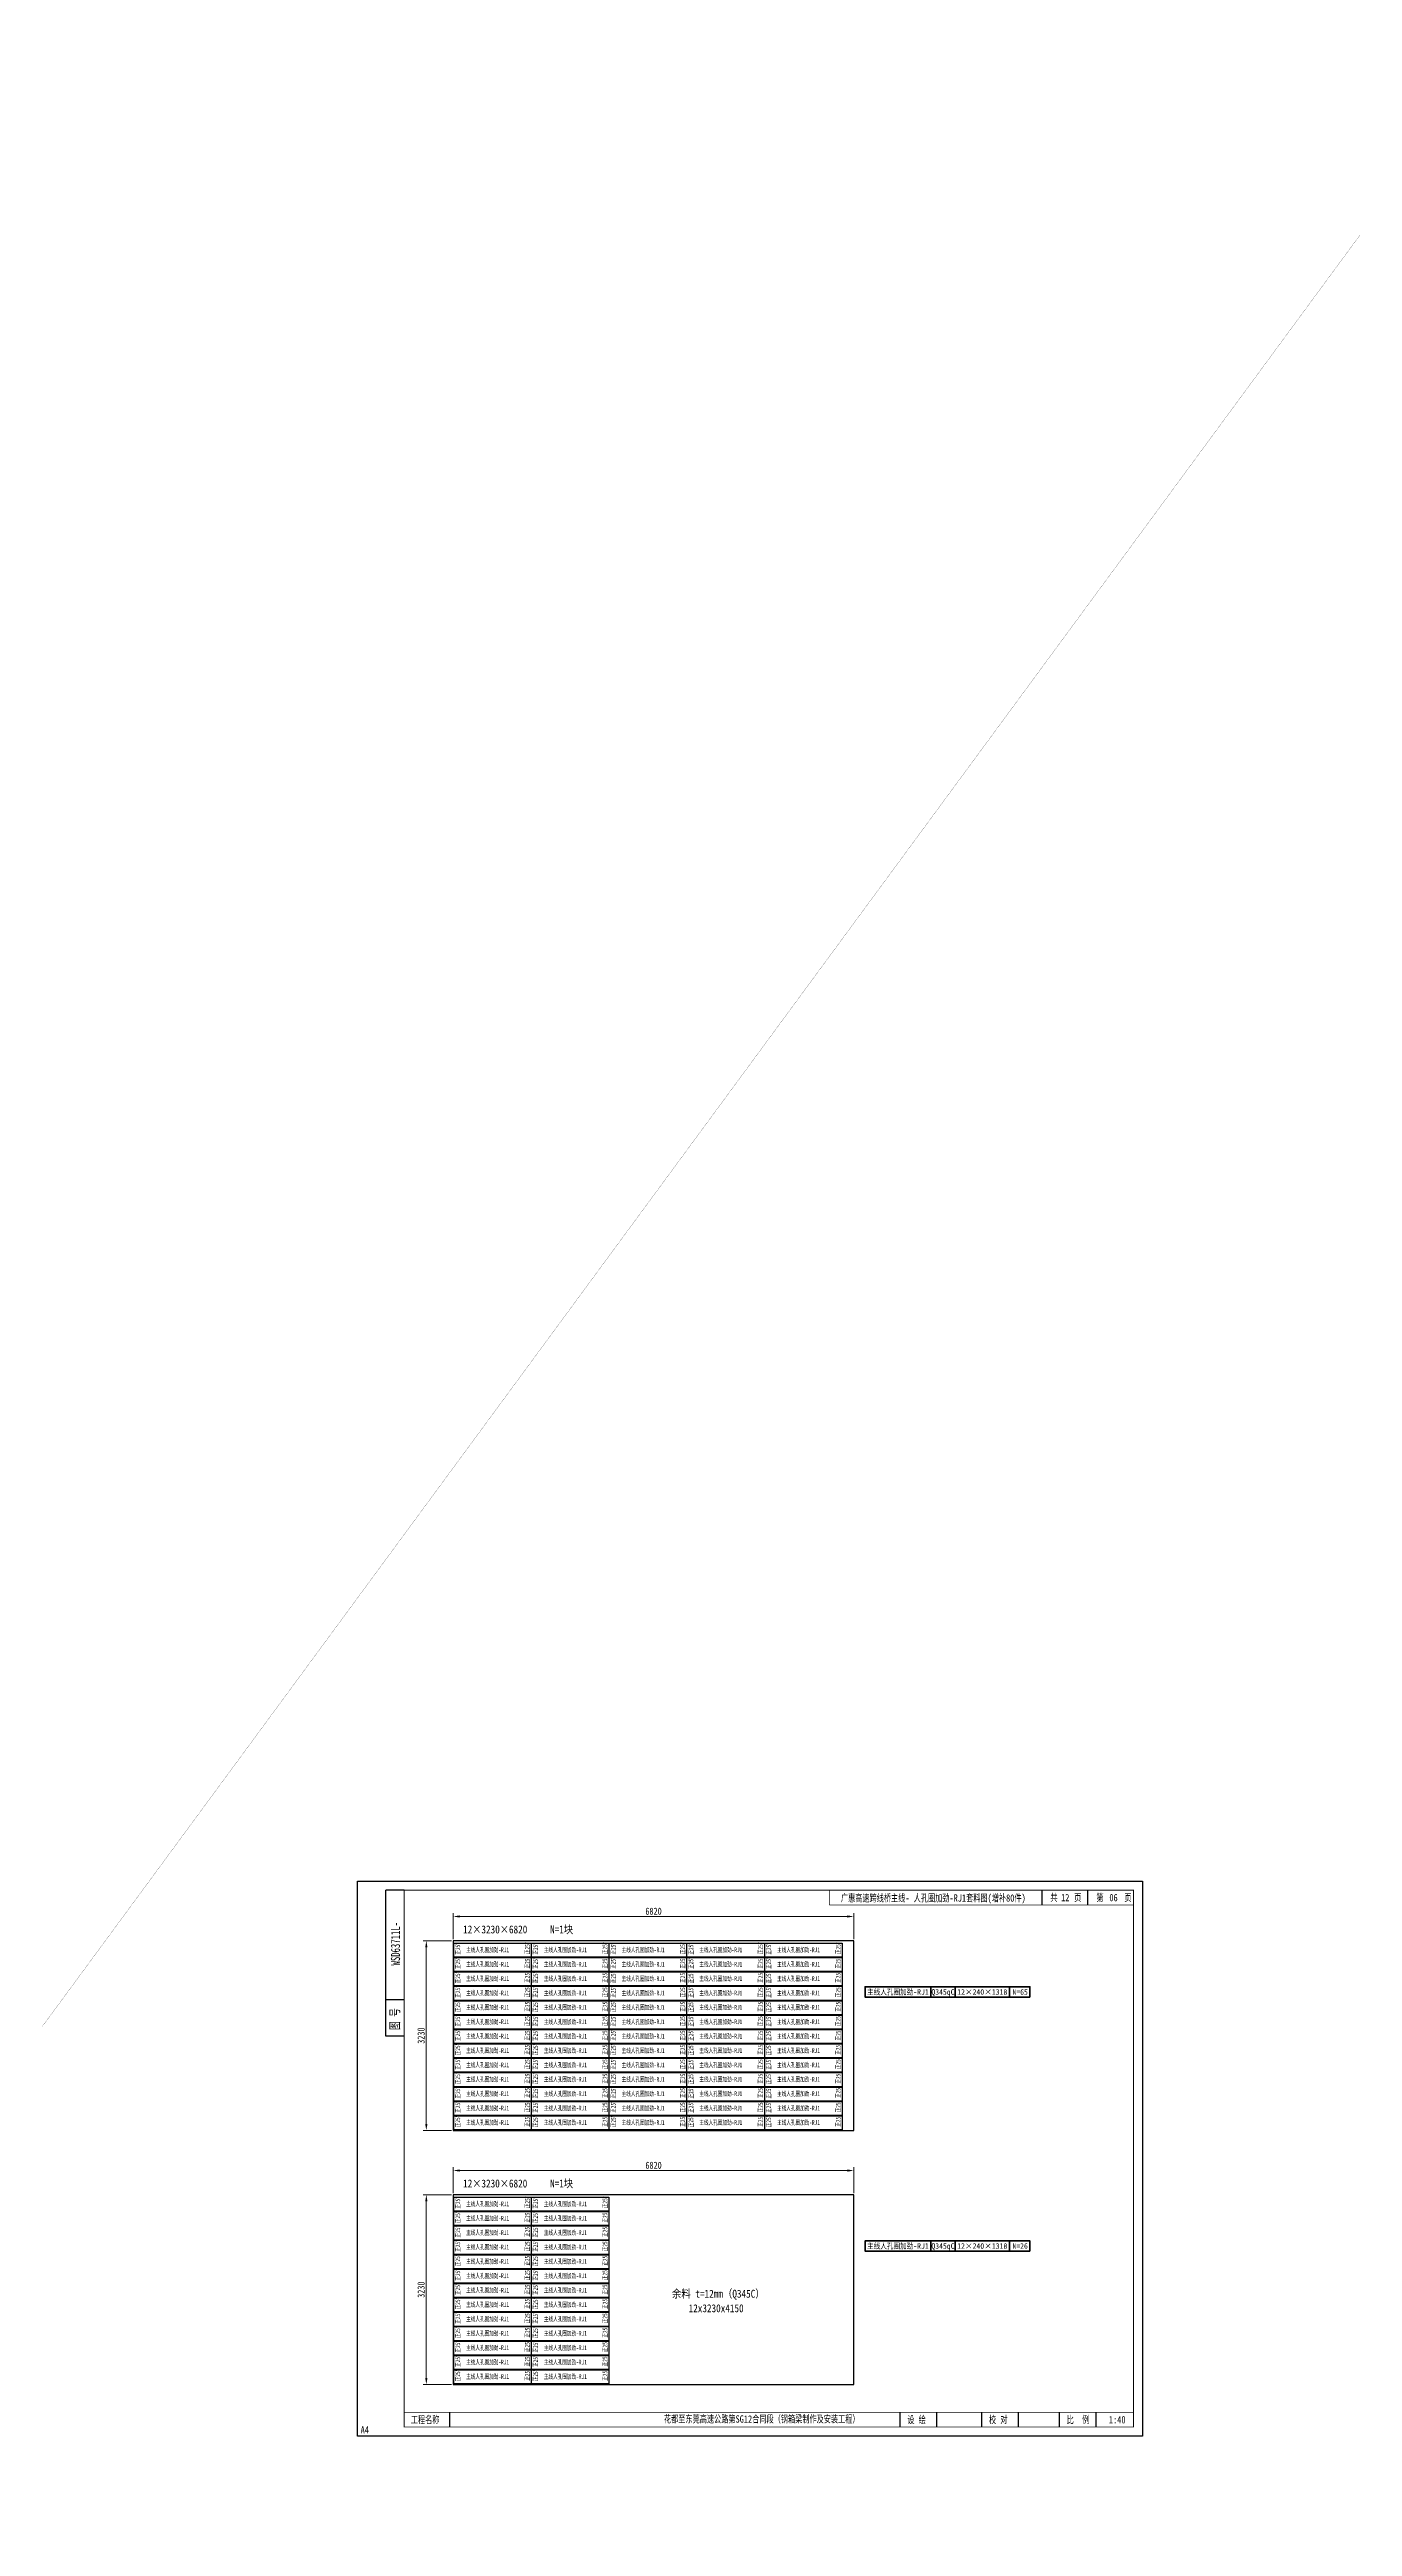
# Model space of a CAD drawing. Extents: x 1629247 to 2251351, y -601856 to -65897.
# Drawn here: x 1915481 to 1937661, y -412824 to -370648 of the extents above; entities that cross this region are included whole.
import ezdxf
from ezdxf.enums import TextEntityAlignment as Align

# ---------------------------------------------------------------- set-up
doc = ezdxf.new("R2010")
doc.units = 0
doc.header["$LTSCALE"] = 2
doc.header["$MEASUREMENT"] = 0
doc.header["$PDMODE"] = 35
doc.header["$PDSIZE"] = 50
doc.layers.get('0').update_dxf_attribs({"linetype": 'CONTINUOUS'})
doc.layers.get('Defpoints').update_dxf_attribs({"linetype": 'CONTINUOUS'})
doc.layers.add('1图框轮廓', color=7, linetype='CONTINUOUS', lineweight=35)
doc.layers.add('A3', color=7, linetype='CONTINUOUS')
doc.styles.add('仿宋', font='仿宋_GB2312_1.ttf', dxfattribs={"width": 0.7})
doc.dimstyles.new('45', dxfattribs={"dimscale": 45, "dimtxt": 2.7, "dimasz": 2.5, "dimexe": 1.25, "dimexo": 0.625, "dimtad": 1, "dimdec": 0, "dimdsep": 46, "dimtxsty": '仿宋', "dimcen": 2.5, "dimclrd": 3, "dimclre": 3, "dimclrt": 4, "dimazin": 0, "dimtfac": 1, "dimtdec": 0, "dimtmove": 0, "dimatfit": 3, "dimfxl": 1.25, "dimlwd": 13, "dimlwe": 13, "dimarcsym": 0})

# ---------------------------------------------------------------- blocks, each defined once
blk = doc.blocks.new('tukuangA4-')
at = {"layer": 'A3'}
for p, q in [((537, 7565), (537, 10327)), ((882, 10327), (537, 10327)), ((12951, 10051), (12951, 10327)), ((13814, 10051), (13814, 10327)), ((882, 8256), (537, 8256)), ((882, 7565), (537, 7565)), ((1745, 173), (1745, 449)), ((10266, 173), (10266, 449)), ((10957, 173), (10957, 449)), ((11811, 173), (11811, 449)), ((12502, 173), (12502, 449)), ((13280, 173), (13280, 449)), ((13971, 173), (13971, 449))]:
    blk.add_line(p, q, dxfattribs=at)
blk.add_lwpolyline([(14850, 10500), (14850, 0), (0, 0), (0, 10500)], close=True, dxfattribs=at)
for points, const_width in [([(882, 10327), (14677, 10327), (14677, 173), (882, 173), (882, 10327)], 17.3), ([(8927, 10051), (8927, 10327)], 13.8), ([(8927, 10051), (14677, 10051)], 13.8), ([(882, 449), (14677, 449)], 13.8)]:
    blk.add_lwpolyline(points, dxfattribs=dict(at, const_width=const_width))
at = {"layer": 'A3', "color": 7, "linetype": 'Continuous', "style": '仿宋', "width": 0.7}
for s, p in [('共    页', (13106, 10120)), ('第     页', (13977, 10120)), ('工程名称', (1009, 242)), ('花都至东莞高速公路第SG12合同段（钢箱梁制作及安装工程）', (5798, 255)), ('设 绘', (10401, 242)), ('校 对', (11946, 242)), ('比  例', (13415, 242))]:
    blk.add_text(s, height=138.1, dxfattribs=at).set_placement(p)
blk.add_text('WSD63711L-', height=172.6, rotation=90, dxfattribs=at).set_placement((806, 9316), align=Align.CENTER)
blk.add_text('图 号', height=172.6, rotation=90, dxfattribs=at).set_placement((793, 7681))
blk.add_text('A4', height=138.1, dxfattribs=at).set_placement((139, 50), align=Align.CENTER)
blk = doc.blocks.new('*D1145')
at = {"color": 3, "lineweight": 13, "ltscale": 3}
for p, q in [((1922353, -402823), (1922353, -402382)), ((1929173, -402823), (1929173, -402382))]:
    blk.add_line(p, q, dxfattribs=at)
at = {"color": 3, "linetype": 'ByBlock', "lineweight": 13, "ltscale": 3}
blk.add_line((1929060, -402438), (1922465, -402438), dxfattribs=at)
at = {"color": 3, "ltscale": 3}
for points in [[(1922465, -402419), (1922465, -402457), (1922353, -402438)], [(1929060, -402419), (1929060, -402457), (1929173, -402438)]]:
    blk.add_solid(points, dxfattribs=at)
at = {"layer": 'Defpoints', "color": 0, "ltscale": 3}
for p in [(1922353, -402438), (1922353, -402851), (1929173, -402851)]:
    blk.add_point(p, dxfattribs=at)
at = {"color": 4, "ltscale": 3, "insert": (1925763, -402349), "char_height": 121.5, "attachment_point": 5, "style": '仿宋'}
blk.add_mtext('6820', dxfattribs=at)
blk = doc.blocks.new('*D1146')
at = {"color": 3, "lineweight": 13, "ltscale": 3}
for p, q in [((1922325, -402851), (1921839, -402851)), ((1922325, -406081), (1921839, -406081))]:
    blk.add_line(p, q, dxfattribs=at)
at = {"color": 3, "linetype": 'ByBlock', "lineweight": 13, "ltscale": 3}
blk.add_line((1921895, -402964), (1921895, -405969), dxfattribs=at)
at = {"color": 3, "ltscale": 3}
for points in [[(1921876, -402964), (1921914, -402964), (1921895, -402851)], [(1921876, -405969), (1921914, -405969), (1921895, -406081)]]:
    blk.add_solid(points, dxfattribs=at)
at = {"layer": 'Defpoints', "color": 0, "ltscale": 3}
for p in [(1922353, -402851), (1921895, -406081), (1922353, -406081)]:
    blk.add_point(p, dxfattribs=at)
at = {"color": 4, "ltscale": 3, "insert": (1921806, -404466), "char_height": 121.5, "attachment_point": 5, "rotation": 90, "style": '仿宋'}
blk.add_mtext('3230', dxfattribs=at)
blk = doc.blocks.new('*D1149')
at = {"color": 3, "lineweight": 13, "ltscale": 3}
for p, q in [((1922353, -407149), (1922353, -406708)), ((1929173, -407149), (1929173, -406708))]:
    blk.add_line(p, q, dxfattribs=at)
at = {"color": 3, "linetype": 'ByBlock', "lineweight": 13, "ltscale": 3}
blk.add_line((1929060, -406764), (1922465, -406764), dxfattribs=at)
at = {"color": 3, "ltscale": 3}
for points in [[(1922465, -406745), (1922465, -406783), (1922353, -406764)], [(1929060, -406745), (1929060, -406783), (1929173, -406764)]]:
    blk.add_solid(points, dxfattribs=at)
at = {"layer": 'Defpoints', "color": 0, "ltscale": 3}
for p in [(1922353, -406764), (1922353, -407177), (1929173, -407177)]:
    blk.add_point(p, dxfattribs=at)
at = {"color": 4, "ltscale": 3, "insert": (1925763, -406675), "char_height": 121.5, "attachment_point": 5, "style": '仿宋'}
blk.add_mtext('6820', dxfattribs=at)
blk = doc.blocks.new('*D1150')
at = {"color": 3, "lineweight": 13, "ltscale": 3}
for p, q in [((1922325, -407177), (1921839, -407177)), ((1922325, -410407), (1921839, -410407))]:
    blk.add_line(p, q, dxfattribs=at)
at = {"color": 3, "linetype": 'ByBlock', "lineweight": 13, "ltscale": 3}
blk.add_line((1921895, -407290), (1921895, -410295), dxfattribs=at)
at = {"color": 3, "ltscale": 3}
for points in [[(1921876, -407290), (1921914, -407290), (1921895, -407177)], [(1921876, -410295), (1921914, -410295), (1921895, -410407)]]:
    blk.add_solid(points, dxfattribs=at)
at = {"layer": 'Defpoints', "color": 0, "ltscale": 3}
for p in [(1922353, -407177), (1921895, -410407), (1922353, -410407)]:
    blk.add_point(p, dxfattribs=at)
at = {"color": 4, "ltscale": 3, "insert": (1921806, -408792), "char_height": 121.5, "attachment_point": 5, "rotation": 90, "style": '仿宋'}
blk.add_mtext('3230', dxfattribs=at)

msp = doc.modelspace()

# ---------------------------------------------------------------- linework, layer by layer
at = {"color": 8, "ltscale": 3, "const_width": 3}
msp.add_lwpolyline([(1907608.1, -366288.8), (1975235.2, -322884.8), (1884585.6, -446157.3)], dxfattribs=at)
at = {"color": 8, "ltscale": 3}
for points in [[(1922352.7, -406081.5), (1929172.7, -406081.5), (1929172.7, -402851.5), (1922352.7, -402851.5)], [(1922352.7, -410407.2), (1929172.7, -410407.2), (1929172.7, -407177.2), (1922352.7, -407177.2)]]:
    msp.add_lwpolyline(points, close=True, dxfattribs=at)
at = {"color": 1, "ltscale": 3}
for points in [[(1923680.7, -402891.5), (1923680.7, -403131.5), (1922362.7, -403131.5), (1922362.7, -402891.5)], [(1923680.7, -403136.5), (1923680.7, -403376.5), (1922362.7, -403376.5), (1922362.7, -403136.5)], [(1925003.7, -402891.5), (1925003.7, -403131.5), (1923685.7, -403131.5), (1923685.7, -402891.5)], [(1925003.7, -403136.5), (1925003.7, -403376.5), (1923685.7, -403376.5), (1923685.7, -403136.5)], [(1926326.7, -402891.5), (1926326.7, -403131.5), (1925008.7, -403131.5), (1925008.7, -402891.5)], [(1926326.7, -403136.5), (1926326.7, -403376.5), (1925008.7, -403376.5), (1925008.7, -403136.5)], [(1927649.7, -402891.5), (1927649.7, -403131.5), (1926331.7, -403131.5), (1926331.7, -402891.5)], [(1927649.7, -403136.5), (1927649.7, -403376.5), (1926331.7, -403376.5), (1926331.7, -403136.5)], [(1928972.7, -402891.5), (1928972.7, -403131.5), (1927654.7, -403131.5), (1927654.7, -402891.5)], [(1928972.7, -403136.5), (1928972.7, -403376.5), (1927654.7, -403376.5), (1927654.7, -403136.5)], [(1923680.7, -403381.5), (1923680.7, -403621.5), (1922362.7, -403621.5), (1922362.7, -403381.5)], [(1925003.7, -403381.5), (1925003.7, -403621.5), (1923685.7, -403621.5), (1923685.7, -403381.5)], [(1926326.7, -403381.5), (1926326.7, -403621.5), (1925008.7, -403621.5), (1925008.7, -403381.5)], [(1927649.7, -403381.5), (1927649.7, -403621.5), (1926331.7, -403621.5), (1926331.7, -403381.5)], [(1928972.7, -403381.5), (1928972.7, -403621.5), (1927654.7, -403621.5), (1927654.7, -403381.5)], [(1923680.7, -403626.5), (1923680.7, -403866.5), (1922362.7, -403866.5), (1922362.7, -403626.5)], [(1923680.7, -403871.5), (1923680.7, -404111.5), (1922362.7, -404111.5), (1922362.7, -403871.5)], [(1925003.7, -403626.5), (1925003.7, -403866.5), (1923685.7, -403866.5), (1923685.7, -403626.5)], [(1925003.7, -403871.5), (1925003.7, -404111.5), (1923685.7, -404111.5), (1923685.7, -403871.5)], [(1926326.7, -403626.5), (1926326.7, -403866.5), (1925008.7, -403866.5), (1925008.7, -403626.5)], [(1926326.7, -403871.5), (1926326.7, -404111.5), (1925008.7, -404111.5), (1925008.7, -403871.5)], [(1927649.7, -403626.5), (1927649.7, -403866.5), (1926331.7, -403866.5), (1926331.7, -403626.5)], [(1927649.7, -403871.5), (1927649.7, -404111.5), (1926331.7, -404111.5), (1926331.7, -403871.5)], [(1928972.7, -403626.5), (1928972.7, -403866.5), (1927654.7, -403866.5), (1927654.7, -403626.5)], [(1928972.7, -403871.5), (1928972.7, -404111.5), (1927654.7, -404111.5), (1927654.7, -403871.5)], [(1923680.7, -404116.5), (1923680.7, -404356.5), (1922362.7, -404356.5), (1922362.7, -404116.5)], [(1923680.7, -404361.5), (1923680.7, -404601.5), (1922362.7, -404601.5), (1922362.7, -404361.5)], [(1925003.7, -404116.5), (1925003.7, -404356.5), (1923685.7, -404356.5), (1923685.7, -404116.5)], [(1925003.7, -404361.5), (1925003.7, -404601.5), (1923685.7, -404601.5), (1923685.7, -404361.5)], [(1926326.7, -404116.5), (1926326.7, -404356.5), (1925008.7, -404356.5), (1925008.7, -404116.5)], [(1926326.7, -404361.5), (1926326.7, -404601.5), (1925008.7, -404601.5), (1925008.7, -404361.5)], [(1927649.7, -404116.5), (1927649.7, -404356.5), (1926331.7, -404356.5), (1926331.7, -404116.5)], [(1927649.7, -404361.5), (1927649.7, -404601.5), (1926331.7, -404601.5), (1926331.7, -404361.5)], [(1928972.7, -404116.5), (1928972.7, -404356.5), (1927654.7, -404356.5), (1927654.7, -404116.5)], [(1928972.7, -404361.5), (1928972.7, -404601.5), (1927654.7, -404601.5), (1927654.7, -404361.5)], [(1923680.7, -404606.5), (1923680.7, -404846.5), (1922362.7, -404846.5), (1922362.7, -404606.5)], [(1923680.7, -404851.5), (1923680.7, -405091.5), (1922362.7, -405091.5), (1922362.7, -404851.5)], [(1925003.7, -404606.5), (1925003.7, -404846.5), (1923685.7, -404846.5), (1923685.7, -404606.5)], [(1925003.7, -404851.5), (1925003.7, -405091.5), (1923685.7, -405091.5), (1923685.7, -404851.5)], [(1926326.7, -404606.5), (1926326.7, -404846.5), (1925008.7, -404846.5), (1925008.7, -404606.5)], [(1926326.7, -404851.5), (1926326.7, -405091.5), (1925008.7, -405091.5), (1925008.7, -404851.5)], [(1927649.7, -404606.5), (1927649.7, -404846.5), (1926331.7, -404846.5), (1926331.7, -404606.5)], [(1927649.7, -404851.5), (1927649.7, -405091.5), (1926331.7, -405091.5), (1926331.7, -404851.5)], [(1928972.7, -404606.5), (1928972.7, -404846.5), (1927654.7, -404846.5), (1927654.7, -404606.5)], [(1928972.7, -404851.5), (1928972.7, -405091.5), (1927654.7, -405091.5), (1927654.7, -404851.5)], [(1923680.7, -405096.5), (1923680.7, -405336.5), (1922362.7, -405336.5), (1922362.7, -405096.5)], [(1925003.7, -405096.5), (1925003.7, -405336.5), (1923685.7, -405336.5), (1923685.7, -405096.5)], [(1926326.7, -405096.5), (1926326.7, -405336.5), (1925008.7, -405336.5), (1925008.7, -405096.5)], [(1927649.7, -405096.5), (1927649.7, -405336.5), (1926331.7, -405336.5), (1926331.7, -405096.5)], [(1928972.7, -405096.5), (1928972.7, -405336.5), (1927654.7, -405336.5), (1927654.7, -405096.5)], [(1923680.7, -405341.5), (1923680.7, -405581.5), (1922362.7, -405581.5), (1922362.7, -405341.5)], [(1923680.7, -405586.5), (1923680.7, -405826.5), (1922362.7, -405826.5), (1922362.7, -405586.5)], [(1925003.7, -405341.5), (1925003.7, -405581.5), (1923685.7, -405581.5), (1923685.7, -405341.5)], [(1925003.7, -405586.5), (1925003.7, -405826.5), (1923685.7, -405826.5), (1923685.7, -405586.5)], [(1926326.7, -405341.5), (1926326.7, -405581.5), (1925008.7, -405581.5), (1925008.7, -405341.5)], [(1926326.7, -405586.5), (1926326.7, -405826.5), (1925008.7, -405826.5), (1925008.7, -405586.5)], [(1927649.7, -405341.5), (1927649.7, -405581.5), (1926331.7, -405581.5), (1926331.7, -405341.5)], [(1927649.7, -405586.5), (1927649.7, -405826.5), (1926331.7, -405826.5), (1926331.7, -405586.5)], [(1928972.7, -405341.5), (1928972.7, -405581.5), (1927654.7, -405581.5), (1927654.7, -405341.5)], [(1928972.7, -405586.5), (1928972.7, -405826.5), (1927654.7, -405826.5), (1927654.7, -405586.5)], [(1923680.7, -405831.5), (1923680.7, -406071.5), (1922362.7, -406071.5), (1922362.7, -405831.5)], [(1925003.7, -405831.5), (1925003.7, -406071.5), (1923685.7, -406071.5), (1923685.7, -405831.5)], [(1926326.7, -405831.5), (1926326.7, -406071.5), (1925008.7, -406071.5), (1925008.7, -405831.5)], [(1927649.7, -405831.5), (1927649.7, -406071.5), (1926331.7, -406071.5), (1926331.7, -405831.5)], [(1928972.7, -405831.5), (1928972.7, -406071.5), (1927654.7, -406071.5), (1927654.7, -405831.5)], [(1923680.7, -407217.2), (1923680.7, -407457.2), (1922362.7, -407457.2), (1922362.7, -407217.2)], [(1925003.7, -407217.2), (1925003.7, -407457.2), (1923685.7, -407457.2), (1923685.7, -407217.2)], [(1923680.7, -407462.2), (1923680.7, -407702.2), (1922362.7, -407702.2), (1922362.7, -407462.2)], [(1923680.7, -407707.2), (1923680.7, -407947.2), (1922362.7, -407947.2), (1922362.7, -407707.2)], [(1925003.7, -407462.2), (1925003.7, -407702.2), (1923685.7, -407702.2), (1923685.7, -407462.2)], [(1925003.7, -407707.2), (1925003.7, -407947.2), (1923685.7, -407947.2), (1923685.7, -407707.2)], [(1923680.7, -407952.2), (1923680.7, -408192.2), (1922362.7, -408192.2), (1922362.7, -407952.2)], [(1923680.7, -408197.2), (1923680.7, -408437.2), (1922362.7, -408437.2), (1922362.7, -408197.2)], [(1925003.7, -407952.2), (1925003.7, -408192.2), (1923685.7, -408192.2), (1923685.7, -407952.2)], [(1925003.7, -408197.2), (1925003.7, -408437.2), (1923685.7, -408437.2), (1923685.7, -408197.2)], [(1923680.7, -408442.2), (1923680.7, -408682.2), (1922362.7, -408682.2), (1922362.7, -408442.2)], [(1925003.7, -408442.2), (1925003.7, -408682.2), (1923685.7, -408682.2), (1923685.7, -408442.2)], [(1923680.7, -408687.2), (1923680.7, -408927.2), (1922362.7, -408927.2), (1922362.7, -408687.2)], [(1923680.7, -408932.2), (1923680.7, -409172.2), (1922362.7, -409172.2), (1922362.7, -408932.2)], [(1925003.7, -408687.2), (1925003.7, -408927.2), (1923685.7, -408927.2), (1923685.7, -408687.2)], [(1925003.7, -408932.2), (1925003.7, -409172.2), (1923685.7, -409172.2), (1923685.7, -408932.2)], [(1923680.7, -409177.2), (1923680.7, -409417.2), (1922362.7, -409417.2), (1922362.7, -409177.2)], [(1923680.7, -409422.2), (1923680.7, -409662.2), (1922362.7, -409662.2), (1922362.7, -409422.2)], [(1925003.7, -409177.2), (1925003.7, -409417.2), (1923685.7, -409417.2), (1923685.7, -409177.2)], [(1925003.7, -409422.2), (1925003.7, -409662.2), (1923685.7, -409662.2), (1923685.7, -409422.2)], [(1923680.7, -409667.2), (1923680.7, -409907.2), (1922362.7, -409907.2), (1922362.7, -409667.2)], [(1923680.7, -409912.2), (1923680.7, -410152.2), (1922362.7, -410152.2), (1922362.7, -409912.2)], [(1925003.7, -409667.2), (1925003.7, -409907.2), (1923685.7, -409907.2), (1923685.7, -409667.2)], [(1925003.7, -409912.2), (1925003.7, -410152.2), (1923685.7, -410152.2), (1923685.7, -409912.2)], [(1923680.7, -410157.2), (1923680.7, -410397.2), (1922362.7, -410397.2), (1922362.7, -410157.2)], [(1925003.7, -410157.2), (1925003.7, -410397.2), (1923685.7, -410397.2), (1923685.7, -410157.2)]]:
    msp.add_lwpolyline(points, close=True, dxfattribs=at)
at = {"layer": '1图框轮廓', "color": 30, "ltscale": 3}
for points in [[(1932171.3, -403810.8), (1929363.2, -403810.8), (1929363.2, -403635.8), (1932171.3, -403635.8)], [(1930481.8, -403810.8), (1930481.8, -403810.8), (1930481.8, -403635.8), (1930481.8, -403635.8)], [(1930897.8, -403810.8), (1930897.8, -403810.8), (1930897.8, -403635.8), (1930897.8, -403635.8)], [(1931819.8, -403810.8), (1931819.8, -403810.8), (1931819.8, -403635.8), (1931819.8, -403635.8)], [(1932171.3, -408136.5), (1929363.2, -408136.5), (1929363.2, -407961.5), (1932171.3, -407961.5)], [(1930481.8, -408136.5), (1930481.8, -408136.5), (1930481.8, -407961.5), (1930481.8, -407961.5)], [(1930897.8, -408136.5), (1930897.8, -408136.5), (1930897.8, -407961.5), (1930897.8, -407961.5)], [(1931819.8, -408136.5), (1931819.8, -408136.5), (1931819.8, -407961.5), (1931819.8, -407961.5)]]:
    msp.add_lwpolyline(points, close=True, dxfattribs=at)

# ---------------------------------------------------------------- block references
at = {"color": 8, "xscale": 0.9000000001396984, "yscale": 0.9000000000232831, "zscale": 0.9}
msp.add_blockref('tukuangA4-', (1920722.3, -411286), dxfattribs=at)

# ---------------------------------------------------------------- texts
at = {"color": 7, "style": '仿宋', "width": 0.85}
for s, p in [('12×3230×6820 ', (1922521.1, -402725.9)), ('N=1块', (1924001.7, -402725.9)), ('12×3230×6820 ', (1922521.1, -407051.7)), ('N=1块', (1924001.7, -407051.7)), ('余料 t=12mm（Q345C）', (1926075.9, -408929)), ('12x3230x4150', (1926360.1, -409176.6))]:
    msp.add_text(s, height=135, dxfattribs=at).set_placement(p)
for s, p in [('主线人孔圈加劲-RJ1', (1929922.1, -403723.3)), ('Q345qC', (1930689.8, -403723.3)), ('12×240×1318', (1931358.8, -403723.3)), ('N=65', (1932003.8, -403723.3)), ('主线人孔圈加劲-RJ1', (1929922.1, -408049)), ('Q345qC', (1930689.8, -408049)), ('12×240×1318', (1931358.8, -408049)), ('N=26', (1932003.8, -408049))]:
    msp.add_text(s, height=94.5, dxfattribs=at).set_placement(p, align=Align.MIDDLE_CENTER)
at = {"layer": 'A3', "color": 6, "linetype": 'Continuous', "style": '仿宋', "width": 0.7}
msp.add_text('广惠高速跨线桥主线- 人孔圈加劲-RJ1套料图(增补80件)', height=124.286, dxfattribs=at).set_placement((1928952.7, -402185.3))
at = {"layer": 'A3', "color": 1, "linetype": 'Continuous', "style": '仿宋', "width": 0.7}
for s, p in [('12', (1932700.2, -402178.3)), ('06', (1933522.3, -402178.3))]:
    msp.add_text(s, height=124.29, dxfattribs=at).set_placement(p)
at = {"layer": 'A3', "color": 6, "linetype": 'Continuous', "style": '仿宋', "width": 0.7}
for p in [(1922470.7, -402985.6), (1922470.7, -403230.6), (1923653.4, -402976.9), (1923653.4, -403221.9), (1923793.7, -402985.6), (1923793.7, -403230.6), (1924976.4, -402976.9), (1924976.4, -403221.9), (1925116.7, -402985.6), (1925116.7, -403230.6), (1926299.4, -402976.9), (1926299.4, -403221.9), (1926439.7, -402985.6), (1926439.7, -403230.6), (1927622.4, -402976.9), (1927622.4, -403221.9), (1927762.7, -402985.6), (1927762.7, -403230.6), (1928945.4, -402976.9), (1928945.4, -403221.9), (1922470.7, -403475.6), (1923653.4, -403466.9), (1923793.7, -403475.6), (1924976.4, -403466.9), (1925116.7, -403475.6), (1926299.4, -403466.9), (1926439.7, -403475.6), (1927622.4, -403466.9), (1927762.7, -403475.6), (1928945.4, -403466.9), (1922470.7, -403720.6), (1922470.7, -403965.6), (1923653.4, -403711.9), (1923653.4, -403956.9), (1923793.7, -403720.6), (1923793.7, -403965.6), (1924976.4, -403711.9), (1924976.4, -403956.9), (1925116.7, -403720.6), (1925116.7, -403965.6), (1926299.4, -403711.9), (1926299.4, -403956.9), (1926439.7, -403720.6), (1926439.7, -403965.6), (1927622.4, -403711.9), (1927622.4, -403956.9), (1927762.7, -403720.6), (1927762.7, -403965.6), (1928945.4, -403711.9), (1928945.4, -403956.9), (1922470.7, -404210.6), (1922470.7, -404455.6), (1923653.4, -404201.9), (1923653.4, -404446.9), (1923793.7, -404210.6), (1923793.7, -404455.6), (1924976.4, -404201.9), (1924976.4, -404446.9), (1925116.7, -404210.6), (1925116.7, -404455.6), (1926299.4, -404201.9), (1926299.4, -404446.9), (1926439.7, -404210.6), (1926439.7, -404455.6), (1927622.4, -404201.9), (1927622.4, -404446.9), (1927762.7, -404210.6), (1927762.7, -404455.6), (1928945.4, -404201.9), (1928945.4, -404446.9), (1922470.7, -404700.6), (1922470.7, -404945.6), (1923653.4, -404691.9), (1923653.4, -404936.9), (1923793.7, -404700.6), (1923793.7, -404945.6), (1924976.4, -404691.9), (1924976.4, -404936.9), (1925116.7, -404700.6), (1925116.7, -404945.6), (1926299.4, -404691.9), (1926299.4, -404936.9), (1926439.7, -404700.6), (1926439.7, -404945.6), (1927622.4, -404691.9), (1927622.4, -404936.9), (1927762.7, -404700.6), (1927762.7, -404945.6), (1928945.4, -404691.9), (1928945.4, -404936.9), (1922470.7, -405190.6), (1923653.4, -405181.9), (1923793.7, -405190.6), (1924976.4, -405181.9), (1925116.7, -405190.6), (1926299.4, -405181.9), (1926439.7, -405190.6), (1927622.4, -405181.9), (1927762.7, -405190.6), (1928945.4, -405181.9), (1922470.7, -405435.6), (1922470.7, -405680.6), (1923653.4, -405426.9), (1923653.4, -405671.9), (1923793.7, -405435.6), (1923793.7, -405680.6), (1924976.4, -405426.9), (1924976.4, -405671.9), (1925116.7, -405435.6), (1925116.7, -405680.6), (1926299.4, -405426.9), (1926299.4, -405671.9), (1926439.7, -405435.6), (1926439.7, -405680.6), (1927622.4, -405426.9), (1927622.4, -405671.9), (1927762.7, -405435.6), (1927762.7, -405680.6), (1928945.4, -405426.9), (1928945.4, -405671.9), (1922470.7, -405925.6), (1923653.4, -405916.9), (1923793.7, -405925.6), (1924976.4, -405916.9), (1925116.7, -405925.6), (1926299.4, -405916.9), (1926439.7, -405925.6), (1927622.4, -405916.9), (1927762.7, -405925.6), (1928945.4, -405916.9), (1922470.7, -407311.4), (1923653.4, -407302.6), (1923793.7, -407311.4), (1924976.4, -407302.6), (1922470.7, -407556.4), (1922470.7, -407801.4), (1923653.4, -407547.6), (1923653.4, -407792.6), (1923793.7, -407556.4), (1923793.7, -407801.4), (1924976.4, -407547.6), (1924976.4, -407792.6), (1922470.7, -408046.4), (1922470.7, -408291.4), (1923653.4, -408037.6), (1923653.4, -408282.6), (1923793.7, -408046.4), (1923793.7, -408291.4), (1924976.4, -408037.6), (1924976.4, -408282.6), (1922470.7, -408536.4), (1923653.4, -408527.6), (1923793.7, -408536.4), (1924976.4, -408527.6), (1922470.7, -408781.4), (1922470.7, -409026.4), (1923653.4, -408772.6), (1923653.4, -409017.6), (1923793.7, -408781.4), (1923793.7, -409026.4), (1924976.4, -408772.6), (1924976.4, -409017.6), (1922470.7, -409271.4), (1922470.7, -409516.4), (1923653.4, -409262.6), (1923653.4, -409507.6), (1923793.7, -409271.4), (1923793.7, -409516.4), (1924976.4, -409262.6), (1924976.4, -409507.6), (1922470.7, -409761.4), (1922470.7, -410006.4), (1923653.4, -409752.6), (1923653.4, -409997.6), (1923793.7, -409761.4), (1923793.7, -410006.4), (1924976.4, -409752.6), (1924976.4, -409997.6), (1922470.7, -410251.4), (1923653.4, -410242.6), (1923793.7, -410251.4), (1924976.4, -410242.6)]:
    msp.add_text('正25%%D', height=80, rotation=90, dxfattribs=at).set_placement(p, align=Align.CENTER)
for p in [(1922939.2, -403045.7), (1922939.2, -403290.7), (1924262.2, -403045.7), (1924262.2, -403290.7), (1925585.2, -403045.7), (1925585.2, -403290.7), (1926908.2, -403045.7), (1926908.2, -403290.7), (1928231.2, -403045.7), (1928231.2, -403290.7), (1922939.2, -403535.7), (1924262.2, -403535.7), (1925585.2, -403535.7), (1926908.2, -403535.7), (1928231.2, -403535.7), (1922939.2, -403780.7), (1922939.2, -404025.7), (1924262.2, -403780.7), (1924262.2, -404025.7), (1925585.2, -403780.7), (1925585.2, -404025.7), (1926908.2, -403780.7), (1926908.2, -404025.7), (1928231.2, -403780.7), (1928231.2, -404025.7), (1922939.2, -404270.7), (1922939.2, -404515.7), (1924262.2, -404270.7), (1924262.2, -404515.7), (1925585.2, -404270.7), (1925585.2, -404515.7), (1926908.2, -404270.7), (1926908.2, -404515.7), (1928231.2, -404270.7), (1928231.2, -404515.7), (1922939.2, -404760.7), (1924262.2, -404760.7), (1925585.2, -404760.7), (1926908.2, -404760.7), (1928231.2, -404760.7), (1922939.2, -405005.7), (1922939.2, -405250.7), (1924262.2, -405005.7), (1924262.2, -405250.7), (1925585.2, -405005.7), (1925585.2, -405250.7), (1926908.2, -405005.7), (1926908.2, -405250.7), (1928231.2, -405005.7), (1928231.2, -405250.7), (1922939.2, -405495.7), (1922939.2, -405740.7), (1924262.2, -405495.7), (1924262.2, -405740.7), (1925585.2, -405495.7), (1925585.2, -405740.7), (1926908.2, -405495.7), (1926908.2, -405740.7), (1928231.2, -405495.7), (1928231.2, -405740.7), (1922939.2, -405985.7), (1924262.2, -405985.7), (1925585.2, -405985.7), (1926908.2, -405985.7), (1928231.2, -405985.7), (1922939.2, -407371.4), (1924262.2, -407371.4), (1922939.2, -407616.4), (1922939.2, -407861.4), (1924262.2, -407616.4), (1924262.2, -407861.4), (1922939.2, -408106.4), (1922939.2, -408351.4), (1924262.2, -408106.4), (1924262.2, -408351.4), (1922939.2, -408596.4), (1924262.2, -408596.4), (1922939.2, -408841.4), (1922939.2, -409086.4), (1924262.2, -408841.4), (1924262.2, -409086.4), (1922939.2, -409331.4), (1922939.2, -409576.4), (1924262.2, -409331.4), (1924262.2, -409576.4), (1922939.2, -409821.4), (1924262.2, -409821.4), (1922939.2, -410066.4), (1922939.2, -410311.4), (1924262.2, -410066.4), (1924262.2, -410311.4)]:
    msp.add_text('主线人孔圈加劲-RJ1', height=80, dxfattribs=at).set_placement(p, align=Align.CENTER)
at = {"layer": 'A3', "color": 7, "linetype": 'Continuous', "style": '仿宋', "width": 0.7}
msp.add_text('1:40', height=124.29, dxfattribs=at).set_placement((1933514.3, -411068.6))

# ---------------------------------------------------------------- dimensions: what is measured, and where the dimension line sits
at = {"color": 8, "ltscale": 3}
for base, p1, p2, picture, middle in [((1922352.7, -402438.2), (1929172.7, -402851.5), (1922352.7, -402851.5), '*D1145', (1925762.7, -402349.3)), ((1922352.7, -406764), (1929172.7, -407177.2), (1922352.7, -407177.2), '*D1149', (1925762.7, -406675.1))]:
    dim = msp.add_linear_dim(base=base, p1=p1, p2=p2, dimstyle='45', dxfattribs=at)
    dim.commit()
    dim.dimension.update_dxf_attribs({"geometry": picture, "text_midpoint": middle})
for base, p1, p2, picture, middle in [((1921895.1, -406081.5), (1922352.7, -402851.5), (1922352.7, -406081.5), '*D1146', (1921806.2, -404466.5)), ((1921895.1, -410407.2), (1922352.7, -407177.2), (1922352.7, -410407.2), '*D1150', (1921806.2, -408792.2))]:
    dim = msp.add_linear_dim(base=base, p1=p1, p2=p2, angle=90, dimstyle='45', dxfattribs=at)
    dim.commit()
    dim.dimension.update_dxf_attribs({"geometry": picture, "text_midpoint": middle})

doc.saveas('drawing.dxf')
